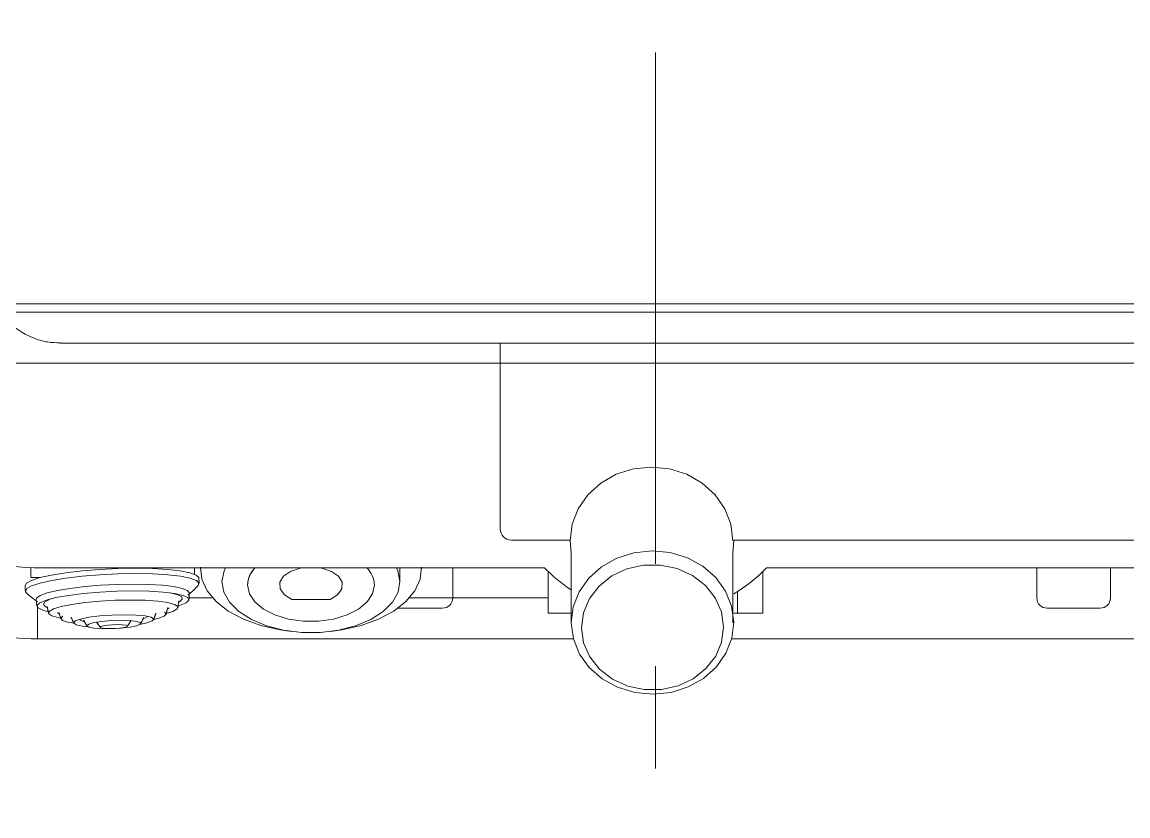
# Model space of a CAD drawing. Extents: x 3571 to 9666, y -561 to 1991.
# Drawn here: x 5065.7 to 5173.8, y 146.2 to 223.7 of the extents above; entities that cross this region are included whole.
import ezdxf

# ---------------------------------------------------------------- set-up
doc = ezdxf.new("R2010")
doc.units = 0
doc.header["$LTSCALE"] = 20
doc.header["$MEASUREMENT"] = 0
doc.linetypes.add('CENTER', pattern=[2, 1.25, -0.25, 0.25, -0.25])
doc.layers.get('0').update_dxf_attribs({"linetype": 'CONTINUOUS'})
doc.layers.add('00_COMPONENTS', color=7, linetype='CONTINUOUS')
doc.layers.add('1', color=7, linetype='CONTINUOUS')

msp = doc.modelspace()

# ---------------------------------------------------------------- linework, layer by layer
at = {"color": 7, "linetype": 'Continuous', "lineweight": 15}
for p, q in [((5112.44, 192.37), (5112.44, 174.21)), ((5113.54, 173.11), (5119.29, 173.11)), ((5119.39, 171.92), (5119.29, 173.06)), ((5135.2, 171.92), (5135.3, 173.06)), ((5135.29, 173.11), (5188.74, 173.11)), ((5119.39, 165.02), (5119.39, 171.95)), ((5135.2, 165.02), (5135.2, 171.95)), ((5066.86, 170.41), (5116.79, 170.41)), ((5102.64, 170.28), (5102.64, 170.41)), ((5107.8, 168.46), (5107.8, 170.41)), ((5107.8, 168.46), (5107.8, 170.41)), ((5117.14, 165.96), (5117.14, 170.05)), ((5117.14, 165.96), (5117.14, 170.05)), ((5138.14, 165.96), (5138.14, 170.05)), ((5138.14, 165.96), (5138.14, 170.05)), ((5138.5, 170.41), (5188.43, 170.41)), ((5164.93, 170.41), (5164.93, 168.46)), ((5164.93, 170.41), (5164.93, 168.46)), ((5172.13, 170.41), (5172.13, 168.46)), ((5172.13, 170.41), (5172.13, 168.46)), ((5067.46, 169.46), (5066.55, 169.46)), ((5135.64, 165.96), (5135.64, 168.08)), ((5135.64, 165.96), (5135.64, 168.08)), ((5082.02, 167.46), (5084.33, 167.46)), ((5082.02, 167.46), (5084.33, 167.46)), ((5092.08, 167.32), (5095.81, 167.32)), ((5103.56, 167.46), (5107.8, 167.46)), ((5103.56, 167.46), (5107.8, 167.46)), ((5107.8, 167.46), (5117.14, 167.46)), ((5107.8, 167.46), (5117.14, 167.46)), ((5106.8, 166.46), (5102.44, 166.46)), ((5106.8, 166.46), (5102.44, 166.46)), ((5119.39, 165.96), (5117.14, 165.96)), ((5119.39, 165.96), (5117.14, 165.96)), ((5135.64, 165.96), (5135.29, 165.96)), ((5135.64, 165.96), (5135.29, 165.96)), ((5135.64, 165.96), (5138.14, 165.96)), ((5135.64, 165.96), (5138.14, 165.96)), ((5171.13, 166.46), (5165.93, 166.46)), ((5171.13, 166.46), (5165.93, 166.46)), ((5119.6, 163.46), (5067.19, 163.46)), ((5119.6, 163.46), (5067.19, 163.46)), ((5188.1, 163.46), (5135.08, 163.46)), ((5188.1, 163.46), (5135.08, 163.46))]:
    msp.add_line(p, q, dxfattribs=at)
at = {"color": 7, "linetype": 'Continuous', "lineweight": 15, "flags": 128}
for points in [[(5127.64, 195.41), (5127.64, 195.43), (5127.64, 195.47), (5127.64, 195.54), (5127.64, 195.64), (5127.64, 195.75), (5127.64, 195.89), (5127.64, 196.04), (5127.64, 196.2)], [(5119.29, 173.06), (5119.49, 174.66), (5120.08, 176.18), (5121.03, 177.55), (5122.29, 178.69), (5123.79, 179.55), (5125.47, 180.08), (5127.24, 180.26), (5129.01, 180.08), (5130.69, 179.55), (5132.2, 178.69), (5133.46, 177.55), (5134.41, 176.18), (5134.99, 174.66), (5135.19, 173.06)], [(5119.39, 165.02), (5119.58, 166.58), (5120.16, 168.06), (5121.1, 169.4), (5122.35, 170.51), (5123.85, 171.35), (5125.53, 171.88), (5127.3, 172.07), (5129.07, 171.9), (5130.75, 171.39), (5132.27, 170.56), (5133.53, 169.46), (5134.49, 168.13), (5135.08, 166.66), (5135.29, 165.1)], [(5065.99, 168.67), (5066.12, 168.9), (5066.6, 169.18), (5067.43, 169.45), (5068.56, 169.7), (5069.96, 169.93), (5071.55, 170.11), (5073.27, 170.25), (5075.05, 170.34), (5076.8, 170.37), (5078.45, 170.34), (5079.92, 170.25), (5081.16, 170.11), (5082.1, 169.93), (5082.72, 169.7), (5082.97, 169.45), (5082.98, 169.41)], [(5082.9, 168.67), (5082.99, 168.92), (5082.74, 169.17), (5082.13, 169.4), (5081.18, 169.58), (5079.94, 169.72), (5078.47, 169.81), (5076.82, 169.84), (5075.07, 169.81), (5073.3, 169.72), (5071.58, 169.58), (5069.98, 169.4), (5068.59, 169.17), (5067.45, 168.92), (5066.62, 168.65), (5066.14, 168.37), (5066.02, 168.1), (5066.13, 167.94)], [(5092.03, 164.19), (5090.94, 164.33), (5089.05, 164.76), (5087.34, 165.38), (5085.85, 166.18), (5084.66, 167.12), (5083.79, 168.17), (5083.28, 169.3), (5083.15, 170.46)], [(5102.31, 170.41), (5102.45, 170.12), (5102.64, 169.08), (5102.46, 168.03), (5101.9, 167.04), (5101, 166.13), (5099.78, 165.35), (5098.3, 164.74), (5096.64, 164.31), (5094.86, 164.09), (5093.03, 164.09), (5091.25, 164.31), (5089.58, 164.74), (5088.11, 165.35), (5086.89, 166.13), (5085.99, 167.04), (5085.43, 168.03), (5085.24, 169.08), (5085.44, 170.12), (5085.57, 170.41)], [(5093.04, 170.41), (5092.87, 170.38), (5091.93, 170.06), (5091.25, 169.58), (5090.9, 168.99), (5090.93, 168.36), (5091.34, 167.78), (5092.08, 167.32)], [(5095.81, 167.32), (5096.55, 167.78), (5096.96, 168.36), (5096.99, 168.99), (5096.64, 169.58), (5095.96, 170.06), (5095.02, 170.38), (5094.85, 170.41)], [(5104.74, 170.46), (5104.61, 169.3), (5104.1, 168.17), (5103.23, 167.12), (5102.03, 166.18), (5100.55, 165.38), (5098.84, 164.76), (5096.95, 164.33), (5095.86, 164.19)], [(5134.29, 164.62), (5134.08, 166.09), (5133.48, 167.46), (5132.52, 168.67), (5131.26, 169.65), (5129.77, 170.33), (5128.14, 170.67), (5126.47, 170.66), (5124.84, 170.3), (5123.36, 169.61), (5122.12, 168.62), (5121.17, 167.4), (5120.59, 166.02), (5120.39, 164.55)], [(5076.58, 168.81), (5074.99, 168.78), (5073.37, 168.7), (5071.81, 168.57), (5070.38, 168.39), (5069.14, 168.18), (5068.15, 167.95), (5067.47, 167.7), (5067.11, 167.45), (5067.06, 167.3)], [(5082.03, 167.95), (5081.86, 168.18), (5081.35, 168.39), (5080.53, 168.57), (5079.42, 168.7), (5078.08, 168.78), (5076.58, 168.81)], [(5087.74, 168.73), (5087.92, 167.87), (5088.45, 167.07), (5089.3, 166.37), (5090.42, 165.8), (5091.75, 165.4), (5093.2, 165.2), (5094.69, 165.2), (5096.14, 165.4), (5097.47, 165.8), (5098.58, 166.37), (5099.43, 167.07), (5099.96, 167.87), (5100.14, 168.73)], [(5100.14, 168.73), (5099.96, 167.87), (5099.43, 167.07), (5098.58, 166.37), (5097.47, 165.8), (5096.14, 165.4), (5094.69, 165.2), (5093.2, 165.2), (5091.75, 165.4), (5090.42, 165.8), (5089.3, 166.37), (5088.45, 167.07), (5087.92, 167.87), (5087.74, 168.73)], [(5087.74, 168.73), (5087.92, 167.87), (5088.45, 167.07), (5089.3, 166.37), (5090.42, 165.8), (5091.75, 165.4), (5093.2, 165.2), (5094.69, 165.2), (5096.14, 165.4), (5097.47, 165.8), (5098.58, 166.37), (5099.43, 167.07), (5099.96, 167.87), (5100.14, 168.73)], [(5076.6, 168.15), (5074.96, 168.12), (5073.29, 168.03), (5071.7, 167.89), (5070.24, 167.71), (5069, 167.49), (5068.05, 167.24), (5067.42, 166.98), (5067.14, 166.72), (5067.25, 166.48), (5067.71, 166.26), (5068.25, 166.12)], [(5080.95, 166.68), (5081.1, 166.72), (5081.73, 166.98), (5082, 167.24), (5081.9, 167.49), (5081.43, 167.71), (5080.62, 167.89), (5079.5, 168.03), (5078.14, 168.12), (5076.6, 168.15)], [(5081.2, 167.2), (5081.33, 167.33), (5081.31, 167.56), (5080.92, 167.78), (5080.19, 167.96), (5080.18, 167.96)], [(5068.9, 167.47), (5068.45, 167.33), (5067.93, 167.08), (5067.77, 166.84), (5067.95, 166.62)], [(5076.33, 167.26), (5074.82, 167.23), (5073.3, 167.15), (5071.86, 167.01), (5070.57, 166.83), (5069.52, 166.62), (5068.77, 166.39), (5068.35, 166.15), (5068.3, 165.92), (5068.61, 165.71), (5069.28, 165.53), (5069.46, 165.49)], [(5079.79, 165.95), (5080.44, 166.15), (5080.86, 166.39), (5080.91, 166.62), (5080.59, 166.83), (5079.93, 167.01), (5078.96, 167.15), (5077.74, 167.23), (5076.33, 167.26)], [(5069.68, 165.68), (5069.48, 165.47), (5069.64, 165.27), (5070.14, 165.11), (5070.75, 165)], [(5075.72, 165.82), (5074.5, 165.79), (5073.3, 165.7), (5072.23, 165.57), (5071.4, 165.4), (5070.89, 165.21), (5070.74, 165.02), (5070.98, 164.85), (5071.58, 164.71), (5072.14, 164.65)], [(5077.2, 164.87), (5077.9, 165.02), (5078.41, 165.21), (5078.56, 165.4), (5078.32, 165.57), (5077.72, 165.7), (5076.83, 165.79), (5075.72, 165.82)], [(5077.49, 165.41), (5077.77, 165.51), (5077.98, 165.66)], [(5078.56, 165.34), (5079.05, 165.47), (5079.58, 165.68), (5079.78, 165.88), (5079.62, 166.08)], [(5075.38, 165.28), (5074.42, 165.25), (5073.49, 165.17), (5072.72, 165.05), (5072.21, 164.91), (5072.03, 164.75), (5072.21, 164.62), (5072.72, 164.52), (5073.5, 164.46), (5074.17, 164.46)], [(5075.04, 164.87), (5074.52, 164.85), (5074.03, 164.81), (5073.64, 164.74), (5073.4, 164.66), (5073.36, 164.58), (5073.52, 164.52), (5073.85, 164.47), (5074.31, 164.46), (5074.83, 164.47), (5075.32, 164.52), (5075.71, 164.58), (5075.95, 164.66), (5075.99, 164.74), (5075.83, 164.81), (5075.49, 164.85), (5075.04, 164.87)], [(5075.2, 164.5), (5075.39, 164.52), (5076.25, 164.62), (5076.9, 164.75), (5077.25, 164.91), (5077.25, 165.05), (5076.9, 165.17), (5076.25, 165.25), (5075.38, 165.28)], [(5135.29, 165.1), (5135.1, 163.54), (5134.53, 162.05), (5133.59, 160.72), (5132.34, 159.6), (5130.83, 158.76), (5129.16, 158.23), (5127.39, 158.05), (5125.62, 158.22), (5123.93, 158.73), (5122.42, 159.55), (5121.16, 160.66), (5120.2, 161.98), (5119.6, 163.46), (5119.39, 165.02)], [(5120.39, 164.55), (5120.61, 163.09), (5121.21, 161.71), (5122.17, 160.5), (5123.43, 159.52), (5124.92, 158.85), (5126.54, 158.5), (5128.22, 158.51), (5129.84, 158.87), (5131.32, 159.56), (5132.57, 160.55), (5133.52, 161.77), (5134.1, 163.15), (5134.29, 164.62)]]:
    msp.add_lwpolyline(points, dxfattribs=at)
at = {"color": 7, "linetype": 'Continuous', "lineweight": 15}
for centre, radius, start, end in [((5066.86, 185.41), 15, 180, 270), ((5113.54, 174.21), 1.1, 180, 270), ((5090.35, 168.59), 2.61, 135.4999, 176.9566), ((5090.35, 168.59), 2.61, 135.4999, 176.9566), ((5097.54, 168.59), 2.61, 3.0433, 44.5001), ((5097.54, 168.59), 2.61, 3.0433, 44.5001), ((5127.64, 180.77), 15, 223.6389, 236.6336), ((5127.64, 180.77), 15, 300.6633, 316.3611), ((5074.13, 177.1), 12.17, 228.8616, 235.3514), ((5074.13, 177.1), 12.17, 309.6481, 316.1379), ((5074.13, 177.1), 12.17, 239.4895, 240.6151), ((5074.13, 177.1), 12.17, 304.3844, 305.51), ((5106.8, 167.46), 1, 270, 0), ((5106.8, 167.46), 1, 270, 0), ((5165.93, 167.46), 1, 180, 270), ((5165.93, 167.46), 1, 180, 270), ((5171.13, 167.46), 1, 270, 0), ((5171.13, 167.46), 1, 270, 0), ((5074.13, 177.1), 12.17, 245.7655, 246.6879), ((5074.13, 177.1), 12.17, 298.3117, 299.234), ((5071.85, 166), 0.844, 229.1498, 267.0828)]:
    msp.add_arc(centre, radius, start, end, dxfattribs=at)
for points, knots in [([(4928.57, 196.45), (4928.7, 196.45), (4928.95, 196.45), (4930.47, 196.44), (4932.82, 196.44), (4936.04, 196.44), (4939.48, 196.44), (4942.19, 196.44), (4944.08, 196.44), (4946.46, 196.43), (4949.27, 196.41), (4952.82, 196.38), (4957.01, 196.36), (4962.15, 196.34), (4967.92, 196.32), (4974.07, 196.31), (4980.45, 196.29), (4987.49, 196.27), (4995.22, 196.25), (5003.65, 196.24), (5012.68, 196.22), (5022.19, 196.21), (5031.79, 196.21), (5041.39, 196.2), (5053.99, 196.2), (5069.86, 196.2), (5089.05, 196.2), (5108.33, 196.2), (5121.21, 196.2), (5127.64, 196.2)], [0, 0, 0, 0, 0.082443, 0.164914, 0.247393, 0.329863, 0.412307, 0.446635, 0.480977, 0.515288, 0.549572, 0.574452, 0.599413, 0.624364, 0.64923, 0.669627, 0.690091, 0.710529, 0.730893, 0.751422, 0.772041, 0.79266, 0.813188, 0.831864, 0.850556, 0.887894, 0.925278, 0.962662, 1, 1, 1, 1]), ([(5127.64, 196.2), (5134.67, 196.2), (5148.72, 196.2), (5169.76, 196.2), (5190.65, 196.2), (5207.75, 196.2), (5220.99, 196.2), (5230.37, 196.21), (5239.42, 196.22), (5248.05, 196.23), (5256.2, 196.25), (5263.82, 196.26), (5270.86, 196.28), (5277.84, 196.3), (5284.59, 196.32), (5290.99, 196.34), (5296.44, 196.36), (5300.91, 196.38), (5304.26, 196.4), (5306.7, 196.41), (5308.58, 196.43), (5310.75, 196.43), (5313.29, 196.43), (5316.87, 196.44), (5320.64, 196.44), (5322.92, 196.44), (5324.12, 196.44), (5324.89, 196.44), (5325.81, 196.45), (5326.52, 196.45), (5326.65, 196.45), (5326.72, 196.45)], [0, 0, 0, 0, 0.040743, 0.081547, 0.122341, 0.163071, 0.182332, 0.201668, 0.221003, 0.240264, 0.259517, 0.278843, 0.298172, 0.31743, 0.341976, 0.366609, 0.391247, 0.4158, 0.439338, 0.46292, 0.486551, 0.510156, 0.557883, 0.605612, 0.701889, 0.798166, 0.805176, 0.833213, 0.889296, 0.945378, 1, 1, 1, 1]), ([(5127.64, 195.41), (5122.34, 195.41), (5111.74, 195.41), (5095.86, 195.41), (5081.28, 195.41), (5067.98, 195.41), (5055.97, 195.41), (5044.07, 195.41), (5032.9, 195.41), (5022.59, 195.41), (5013.16, 195.41), (5004.22, 195.41), (4995.86, 195.41), (4988.19, 195.41), (4981.21, 195.41), (4974.88, 195.41), (4968.77, 195.41), (4963.05, 195.41), (4957.94, 195.41), (4953.77, 195.41), (4950.24, 195.41), (4947.44, 195.41), (4945.06, 195.41), (4943.18, 195.41), (4940.1, 195.41), (4936.04, 195.41), (4932.47, 195.41), (4930.13, 195.41), (4929.75, 195.41), (4929.57, 195.41)], [0, 0, 0, 0, 0.030841, 0.061695, 0.092537, 0.116115, 0.139723, 0.163281, 0.186791, 0.207202, 0.227703, 0.248205, 0.268618, 0.288884, 0.309224, 0.329589, 0.349889, 0.37467, 0.399537, 0.424413, 0.449208, 0.483543, 0.517905, 0.552299, 0.586678, 0.689991, 0.793339, 0.896687, 1, 1, 1, 1]), ([(5063.37, 195.41), (5063.57, 195.19), (5064.17, 194.49), (5065.28, 193.63), (5066.7, 192.87), (5068.09, 192.43), (5069.01, 192.41), (5069.42, 192.39)], [0, 0, 0, 0, 0.1165229, 0.3537196, 0.5867509, 0.8142291, 1, 1, 1, 1]), ([(5325.72, 195.41), (5325.54, 195.41), (5325.18, 195.41), (5322.99, 195.41), (5319.68, 195.41), (5315.96, 195.41), (5312.42, 195.41), (5309.88, 195.41), (5307.72, 195.41), (5305.83, 195.41), (5303.37, 195.41), (5300, 195.41), (5295.6, 195.41), (5290.25, 195.41), (5283.86, 195.41), (5277.11, 195.41), (5270.23, 195.41), (5263.32, 195.41), (5255.73, 195.41), (5247.6, 195.41), (5239.09, 195.41), (5230.19, 195.41), (5220.85, 195.41), (5207.62, 195.41), (5190.61, 195.41), (5169.81, 195.41), (5148.8, 195.41), (5134.7, 195.41), (5127.64, 195.41)], [0, 0, 0, 0, 0.101134, 0.202335, 0.29779, 0.393246, 0.441137, 0.489028, 0.513121, 0.537241, 0.56131, 0.585332, 0.609499, 0.633663, 0.658512, 0.683362, 0.702261, 0.721157, 0.740632, 0.760106, 0.778999, 0.797892, 0.817381, 0.83687, 0.877401, 0.917939, 0.95897, 1, 1, 1, 1]), ([(5127.64, 192.37), (5127.64, 192.39), (5127.64, 192.41), (5127.64, 192.64), (5127.64, 192.95), (5127.64, 193.21), (5127.64, 193.34)], [0, 0, 0, 0, 0.250003, 0.500014, 0.750005, 1, 1, 1, 1]), ([(5127.64, 192.37), (5125.07, 192.37), (5119.92, 192.37), (5112.53, 192.37), (5105.56, 192.37), (5099.07, 192.37), (5092.48, 192.37), (5086.06, 192.37), (5079.88, 192.37), (5074.34, 192.37), (5071.02, 192.37), (5069.42, 192.37)], [0, 0, 0, 0, 0.108654, 0.217309, 0.316411, 0.415793, 0.514757, 0.637884, 0.761599, 0.885196, 1, 1, 1, 1]), ([(5185.87, 192.37), (5184.37, 192.37), (5181.37, 192.37), (5176.88, 192.37), (5172.56, 192.37), (5168.4, 192.37), (5163.92, 192.37), (5159.09, 192.37), (5153.98, 192.37), (5148.61, 192.37), (5143.01, 192.37), (5137.59, 192.37), (5132.45, 192.37), (5129.25, 192.37), (5127.64, 192.37)], [0, 0, 0, 0, 0.1076675, 0.2156559, 0.2955021, 0.3753262, 0.4570075, 0.5386383, 0.6187676, 0.6989309, 0.7819588, 0.8649811, 0.9322967, 1, 1, 1, 1]), ([(5088.52, 170.41), (5088.45, 170.35), (5088, 169.93), (5087.78, 169.33), (5087.75, 168.83), (5087.74, 168.73)], [0, 0, 0, 0, 0.137747, 0.824514, 1, 1, 1, 1]), ([(5067.19, 163.46), (5067.2, 163.53), (5067.21, 163.66), (5067.19, 164.41), (5067.19, 165.15), (5067.19, 165.89), (5067.19, 166.43), (5067.19, 166.69)], [0, 0, 0, 0, 0.342497, 0.563011, 0.717901, 0.863117, 1, 1, 1, 1]), ([(5067.19, 163.46), (5067.19, 163.46), (5065.49, 163.46), (5062.59, 163.74), (5059.65, 164.84), (5058.17, 165.39)], [0, 0, 0, 0, 0.000005, 0.494913, 1, 1, 1, 1]), ([(5067.19, 163.46), (5067.19, 163.46), (5065.49, 163.46), (5062.59, 163.74), (5059.65, 164.84), (5058.17, 165.39)], [0, 0, 0, 0, 0.000005, 0.494913, 1, 1, 1, 1]), ([(5067.19, 163.46), (5067.19, 163.46), (5067.19, 163.46), (5067.19, 163.49), (5067.19, 163.5)], [0, 0, 0, 0, 0.383736, 1, 1, 1, 1])]:
    msp.add_open_spline(points, degree=3, knots=knots, dxfattribs=at)
for points in [[(5127.64, 195.41), (5127.64, 193.34)], [(5066.55, 170.42), (5066.55, 169.46)], [(5066.55, 170.42), (5066.55, 169.46)], [(5082.55, 169.78), (5082.55, 170.41)], [(5082.55, 169.78), (5082.55, 170.41)], [(5083.14, 170.41), (5083.14, 170.28)], [(5102.64, 169.73), (5102.64, 170.28)], [(5102.64, 169.05), (5102.64, 170.28)], [(5104.74, 170.28), (5104.74, 170.41)], [(5083, 168.88), (5082.98, 169.41)], [(5065.99, 168.67), (5066.01, 168.14)], [(5082.01, 167.3), (5082.03, 167.95)], [(5107.8, 167.46), (5107.8, 168.46)], [(5107.8, 167.46), (5107.8, 168.46)], [(5164.93, 168.46), (5164.93, 167.46)], [(5164.93, 168.46), (5164.93, 167.46)], [(5172.13, 167.46), (5172.13, 168.46)], [(5172.13, 167.46), (5172.13, 168.46)], [(5067.06, 167.3), (5067.14, 166.65)], [(5068.14, 166.61), (5068.28, 165.97)], [(5080.93, 166.52), (5081.02, 167.17)], [(5069.28, 166.04), (5069.49, 165.42)], [(5070.48, 165.59), (5070.75, 165)], [(5077.29, 164.95), (5077.57, 165.54)], [(5078.56, 165.34), (5078.78, 165.96)], [(5079.77, 165.87), (5079.93, 166.5)], [(5071.71, 165.28), (5072.04, 164.72)], [(5072.97, 165.1), (5073.36, 164.58)], [(5075.99, 164.7), (5076.33, 165.24)]]:
    msp.add_open_spline(points, degree=1, dxfattribs=at)
at = {"layer": '00_COMPONENTS', "color": 7, "linetype": 'Continuous', "lineweight": 0}
for p in [(4932.4, 190.41), (5322.88, 190.41)]:
    msp.add_line(p, (5127.64, 190.41), dxfattribs=at)
at = {"layer": '1', "color": 1, "linetype": 'CENTER', "lineweight": 0, "ltscale": 2}
msp.add_line((5127.64, -229.21), (5127.64, 301.34), dxfattribs=at)

doc.saveas('drawing.dxf')
